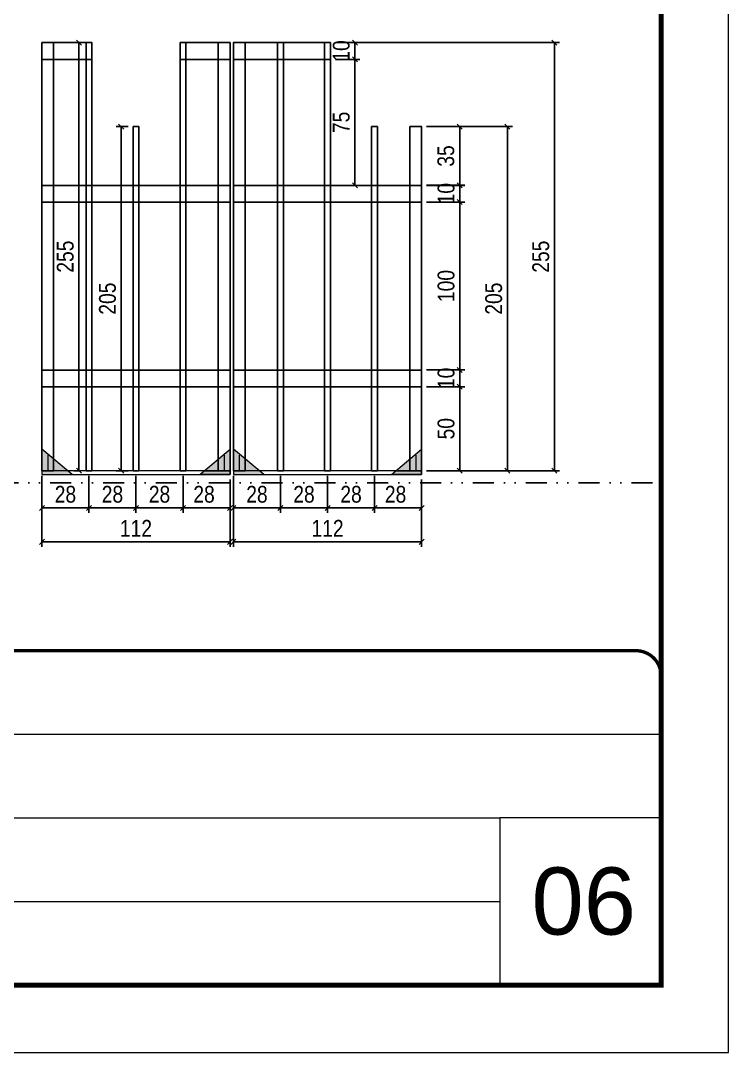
# Model space of a CAD drawing. Extents: x 14400 to 20667, y -21631 to 6985.
# Drawn here: x 17076 to 17497, y 4786 to 5401 of the extents above; entities that cross this region are included whole.
import ezdxf

# ---------------------------------------------------------------- set-up
doc = ezdxf.new("R2010")
doc.units = 0
for name, pattern in [('CONTINUO', [0]), ('DASHED', [0.75, 0.5, -0.25]), ('DIVIDE2', [0.625, 0.25, -0.125, 0, -0.125, 0, -0.125]), ('HIDDEN', [0.375, 0.25, -0.125])]:
    doc.linetypes.add(name, pattern=pattern)
for name, color, linetype, lineweight in [('CARIMBO', 255, 'Continuous', 9), ('Folhas', 255, 'Continuous', 9), ('Madeira', 126, 'Continuous', 18), ('Sarr 2.2x7', 40, 'Continuous', 9), ('SARRAFO DE PRESSAO', 251, 'DASHED', 9)]:
    doc.layers.add(name, color=color, linetype=linetype, lineweight=lineweight)
for name, color, linetype in [('COTA', 241, 'Continuous'), ('Nível', 160, 'Continuous'), ('SARR_2.2x10', 60, 'Continuous'), ('SARR_3.5x7', 81, 'Continuous'), ('SARR_7x7', 40, 'Continuous')]:
    doc.layers.add(name, color=color, linetype=linetype)
doc.styles.add('ARIAL', font='arial.ttf')
doc.styles.add('COTA TECNICA', font='techl___.ttf', dxfattribs={"height": 10})
doc.dimstyles.new('PAINEL', dxfattribs={"dimtxt": 10, "dimasz": 3, "dimexe": 3, "dimexo": 3, "dimgap": 3, "dimtad": 1, "dimdec": 1, "dimzin": 12, "dimdsep": 46, "dimtxsty": 'COTA TECNICA', "dimblk1": 'OBLIQUE', "dimblk2": 'OBLIQUE', "dimsah": 1, "dimcen": 0.9, "dimclrd": 4, "dimclre": 4, "dimclrt": 240, "dimadec": 1, "dimazin": 3, "dimtfac": 1, "dimtdec": 1, "dimtmove": 0, "dimatfit": 3, "dimfxl": 1, "dimtolj": 1, "dimtzin": 12, "dimarcsym": 0})

# ---------------------------------------------------------------- blocks, each defined once
blk = doc.blocks.new('9999999999')
at = {"color": 30, "linetype": 'CONTINUO'}
for p, q in [((98564.56, 34379.64), (99583.98, 34379.64)), ((98564.56, 34329.83), (99487.98, 34329.83)), ((99583.98, 34329.83), (99487.98, 34329.83)), ((99487.98, 34329.83), (99487.98, 34230.21)), ((98564.56, 34280.02), (99487.98, 34280.02))]:
    blk.add_line(p, q, dxfattribs=at)
at = {"color": 30, "linetype": 'CONTINUO', "const_width": 2}
blk.add_lwpolyline([(99583.98, 34230.21), (99583.98, 34414.45, 0.414214), (99568.98, 34429.45), (98228.98, 34429.45, 0.414214), (98213.98, 34414.45), (98213.98, 34245.21, 0.414214), (98228.98, 34230.21), (99583.98, 34230.21)], format="xyb", dxfattribs=at)
at = {"layer": 'Folhas'}
blk.add_lwpolyline([(98138.98, 34190.21), (99623.98, 34190.21), (99623.98, 35240.21), (98138.98, 35240.21)], close=True, dxfattribs=at)
at = {"layer": 'Folhas', "color": 30, "const_width": 3}
blk.add_lwpolyline([(98213.98, 34230.21), (99583.98, 34230.21), (99583.98, 35200.21), (98213.98, 35200.21)], close=True, dxfattribs=at)
blk = doc.blocks.new('_Oblique')
at = {"color": 0, "linetype": 'ByBlock', "lineweight": -2}
blk.add_line((-0.5, -0.5), (0.5, 0.5), dxfattribs=at)
blk = doc.blocks.new('*D604')
at = {"layer": 'COTA', "color": 4, "lineweight": -2, "transparency": 16777216}
for p, q in [((17202.4, 5114.44), (17202.4, 5087.26)), ((17314.4, 5114.44), (17314.4, 5087.26)), ((17314.4, 5090.26), (17202.4, 5090.26))]:
    blk.add_line(p, q, dxfattribs=at)
at = {"layer": 'Defpoints', "color": 0, "transparency": 16777216}
for p in [(17202.4, 5117.44), (17314.4, 5117.44), (17202.4, 5090.26)]:
    blk.add_point(p, dxfattribs=at)
at = {"layer": 'COTA', "color": 4, "lineweight": -2, "transparency": 16777216, "xscale": 3, "yscale": 3, "zscale": 3, "rotation": 180}
blk.add_blockref('_Oblique', (17202.4, 5090.26), dxfattribs=at)
at = {"layer": 'COTA', "color": 4, "lineweight": -2, "transparency": 16777216, "xscale": 3, "yscale": 3, "zscale": 3}
blk.add_blockref('_Oblique', (17314.4, 5090.26), dxfattribs=at)
at = {"layer": 'COTA', "color": 240, "transparency": 16777216, "insert": (17258.4, 5098.32), "char_height": 10, "attachment_point": 5, "style": 'COTA TECNICA'}
blk.add_mtext('\\A1;112', dxfattribs=at)
blk = doc.blocks.new('*D605')
at = {"layer": 'COTA', "color": 4, "lineweight": -2, "transparency": 16777216}
for p, q in [((17202.4, 5129.64), (17202.4, 5107.44)), ((17230.4, 5129.64), (17230.4, 5107.44)), ((17230.4, 5110.44), (17202.4, 5110.44))]:
    blk.add_line(p, q, dxfattribs=at)
at = {"layer": 'Defpoints', "color": 0, "transparency": 16777216}
for p in [(17202.4, 5132.64), (17230.4, 5132.64), (17202.4, 5110.44)]:
    blk.add_point(p, dxfattribs=at)
at = {"layer": 'COTA', "color": 4, "lineweight": -2, "transparency": 16777216, "xscale": 3, "yscale": 3, "zscale": 3, "rotation": 180}
blk.add_blockref('_Oblique', (17202.4, 5110.44), dxfattribs=at)
at = {"layer": 'COTA', "color": 4, "lineweight": -2, "transparency": 16777216, "xscale": 3, "yscale": 3, "zscale": 3}
blk.add_blockref('_Oblique', (17230.4, 5110.44), dxfattribs=at)
at = {"layer": 'COTA', "color": 240, "transparency": 16777216, "insert": (17216.4, 5118.53), "char_height": 10, "attachment_point": 5, "style": 'COTA TECNICA'}
blk.add_mtext('\\A1;28', dxfattribs=at)
blk = doc.blocks.new('*D606')
at = {"layer": 'COTA', "color": 4, "lineweight": -2, "transparency": 16777216}
for p, q in [((17286.4, 5129.64), (17286.4, 5107.44)), ((17314.4, 5127.44), (17314.4, 5107.44)), ((17286.4, 5110.44), (17314.4, 5110.44))]:
    blk.add_line(p, q, dxfattribs=at)
at = {"layer": 'Defpoints', "color": 0, "transparency": 16777216}
for p in [(17286.4, 5132.64), (17314.4, 5130.44), (17314.4, 5110.44)]:
    blk.add_point(p, dxfattribs=at)
at = {"layer": 'COTA', "color": 4, "lineweight": -2, "transparency": 16777216, "xscale": 3, "yscale": 3, "zscale": 3, "rotation": 180}
blk.add_blockref('_Oblique', (17286.4, 5110.44), dxfattribs=at)
at = {"layer": 'COTA', "color": 4, "lineweight": -2, "transparency": 16777216, "xscale": 3, "yscale": 3, "zscale": 3}
blk.add_blockref('_Oblique', (17314.4, 5110.44), dxfattribs=at)
at = {"layer": 'COTA', "color": 240, "transparency": 16777216, "insert": (17298.9, 5118.53), "char_height": 10, "attachment_point": 5, "style": 'COTA TECNICA'}
blk.add_mtext('\\A1;28', dxfattribs=at)
blk = doc.blocks.new('*D607')
at = {"layer": 'COTA', "color": 4, "lineweight": -2, "transparency": 16777216}
for p, q in [((17230.4, 5129.64), (17230.4, 5107.44)), ((17258.4, 5129.64), (17258.4, 5107.44)), ((17230.4, 5110.44), (17258.4, 5110.44))]:
    blk.add_line(p, q, dxfattribs=at)
at = {"layer": 'Defpoints', "color": 0, "transparency": 16777216}
for p in [(17230.4, 5132.64), (17258.4, 5132.64), (17258.4, 5110.44)]:
    blk.add_point(p, dxfattribs=at)
at = {"layer": 'COTA', "color": 4, "lineweight": -2, "transparency": 16777216, "xscale": 3, "yscale": 3, "zscale": 3, "rotation": 180}
blk.add_blockref('_Oblique', (17230.4, 5110.44), dxfattribs=at)
at = {"layer": 'COTA', "color": 4, "lineweight": -2, "transparency": 16777216, "xscale": 3, "yscale": 3, "zscale": 3}
blk.add_blockref('_Oblique', (17258.4, 5110.44), dxfattribs=at)
at = {"layer": 'COTA', "color": 240, "transparency": 16777216, "insert": (17244.4, 5118.53), "char_height": 10, "attachment_point": 5, "style": 'COTA TECNICA'}
blk.add_mtext('\\A1;28', dxfattribs=at)
blk = doc.blocks.new('*D608')
at = {"layer": 'COTA', "color": 4, "lineweight": -2, "transparency": 16777216}
for p, q in [((17317.4, 5182.64), (17340.09, 5182.64)), ((17337.09, 5132.64), (17337.09, 5182.64)), ((17317.4, 5132.64), (17340.09, 5132.64))]:
    blk.add_line(p, q, dxfattribs=at)
at = {"layer": 'Defpoints', "color": 0, "transparency": 16777216}
for p in [(17314.4, 5182.64), (17337.09, 5182.64), (17314.4, 5132.64)]:
    blk.add_point(p, dxfattribs=at)
at = {"layer": 'COTA', "color": 4, "lineweight": -2, "transparency": 16777216, "xscale": 3, "yscale": 3, "zscale": 3}
for p, rotation in [((17337.09, 5182.64), 90), ((17337.09, 5132.64), 270)]:
    blk.add_blockref('_Oblique', p, dxfattribs=dict(at, rotation=rotation))
at = {"layer": 'COTA', "color": 240, "transparency": 16777216, "insert": (17328.98, 5157.64), "char_height": 10, "attachment_point": 5, "rotation": 90, "style": 'COTA TECNICA'}
blk.add_mtext('\\A1;50', dxfattribs=at)
blk = doc.blocks.new('*D609')
at = {"layer": 'COTA', "color": 4, "lineweight": -2, "transparency": 16777216}
for p, q in [((17258.4, 5129.64), (17258.4, 5107.44)), ((17286.4, 5129.64), (17286.4, 5107.44)), ((17258.4, 5110.44), (17286.4, 5110.44))]:
    blk.add_line(p, q, dxfattribs=at)
at = {"layer": 'Defpoints', "color": 0, "transparency": 16777216}
for p in [(17258.4, 5132.64), (17286.4, 5132.64), (17286.4, 5110.44)]:
    blk.add_point(p, dxfattribs=at)
at = {"layer": 'COTA', "color": 4, "lineweight": -2, "transparency": 16777216, "xscale": 3, "yscale": 3, "zscale": 3, "rotation": 180}
blk.add_blockref('_Oblique', (17258.4, 5110.44), dxfattribs=at)
at = {"layer": 'COTA', "color": 4, "lineweight": -2, "transparency": 16777216, "xscale": 3, "yscale": 3, "zscale": 3}
blk.add_blockref('_Oblique', (17286.4, 5110.44), dxfattribs=at)
at = {"layer": 'COTA', "color": 240, "transparency": 16777216, "insert": (17272.4, 5118.53), "char_height": 10, "attachment_point": 5, "style": 'COTA TECNICA'}
blk.add_mtext('\\A1;28', dxfattribs=at)
blk = doc.blocks.new('*D610')
at = {"layer": 'COTA', "color": 4, "lineweight": -2, "transparency": 16777216}
for p, q in [((17317.4, 5192.64), (17340.09, 5192.64)), ((17337.09, 5182.64), (17337.09, 5192.64)), ((17317.4, 5182.64), (17340.09, 5182.64))]:
    blk.add_line(p, q, dxfattribs=at)
at = {"layer": 'Defpoints', "color": 0, "transparency": 16777216}
for p in [(17314.4, 5192.64), (17337.09, 5192.64), (17314.4, 5182.64)]:
    blk.add_point(p, dxfattribs=at)
at = {"layer": 'COTA', "color": 4, "lineweight": -2, "transparency": 16777216, "xscale": 3, "yscale": 3, "zscale": 3}
for p, rotation in [((17337.09, 5192.64), 90), ((17337.09, 5182.64), 270)]:
    blk.add_blockref('_Oblique', p, dxfattribs=dict(at, rotation=rotation))
at = {"layer": 'COTA', "color": 240, "transparency": 16777216, "insert": (17328.99, 5187.64), "char_height": 10, "attachment_point": 5, "rotation": 90, "style": 'COTA TECNICA'}
blk.add_mtext('\\A1;10', dxfattribs=at)
blk = doc.blocks.new('*D611')
at = {"layer": 'COTA', "color": 4, "lineweight": -2, "transparency": 16777216}
for p, q in [((17317.4, 5292.64), (17340.09, 5292.64)), ((17337.09, 5192.64), (17337.09, 5292.64)), ((17317.4, 5192.64), (17340.09, 5192.64))]:
    blk.add_line(p, q, dxfattribs=at)
at = {"layer": 'Defpoints', "color": 0, "transparency": 16777216}
for p in [(17314.4, 5292.64), (17337.09, 5292.64), (17314.4, 5192.64)]:
    blk.add_point(p, dxfattribs=at)
at = {"layer": 'COTA', "color": 4, "lineweight": -2, "transparency": 16777216, "xscale": 3, "yscale": 3, "zscale": 3}
for p, rotation in [((17337.09, 5292.64), 90), ((17337.09, 5192.64), 270)]:
    blk.add_blockref('_Oblique', p, dxfattribs=dict(at, rotation=rotation))
at = {"layer": 'COTA', "color": 240, "transparency": 16777216, "insert": (17328.99, 5242.64), "char_height": 10, "attachment_point": 5, "rotation": 90, "style": 'COTA TECNICA'}
blk.add_mtext('\\A1;100', dxfattribs=at)
blk = doc.blocks.new('*D612')
at = {"layer": 'COTA', "color": 4, "lineweight": -2, "transparency": 16777216}
for p, q in [((17317.4, 5302.64), (17340.09, 5302.64)), ((17337.09, 5292.64), (17337.09, 5302.64)), ((17317.4, 5292.64), (17340.09, 5292.64))]:
    blk.add_line(p, q, dxfattribs=at)
at = {"layer": 'Defpoints', "color": 0, "transparency": 16777216}
for p in [(17314.4, 5302.64), (17337.09, 5302.64), (17314.4, 5292.64)]:
    blk.add_point(p, dxfattribs=at)
at = {"layer": 'COTA', "color": 4, "lineweight": -2, "transparency": 16777216, "xscale": 3, "yscale": 3, "zscale": 3}
for p, rotation in [((17337.09, 5302.64), 90), ((17337.09, 5292.64), 270)]:
    blk.add_blockref('_Oblique', p, dxfattribs=dict(at, rotation=rotation))
at = {"layer": 'COTA', "color": 240, "transparency": 16777216, "insert": (17328.99, 5297.64), "char_height": 10, "attachment_point": 5, "rotation": 90, "style": 'COTA TECNICA'}
blk.add_mtext('\\A1;10', dxfattribs=at)
blk = doc.blocks.new('*D613')
at = {"layer": 'COTA', "color": 4, "lineweight": -2, "transparency": 16777216}
for p, q in [((17088.4, 5114.44), (17088.4, 5087.26)), ((17200.4, 5114.44), (17200.4, 5087.26)), ((17200.4, 5090.26), (17088.4, 5090.26))]:
    blk.add_line(p, q, dxfattribs=at)
at = {"layer": 'Defpoints', "color": 0, "transparency": 16777216}
for p in [(17088.4, 5117.44), (17200.4, 5117.44), (17088.4, 5090.26)]:
    blk.add_point(p, dxfattribs=at)
at = {"layer": 'COTA', "color": 4, "lineweight": -2, "transparency": 16777216, "xscale": 3, "yscale": 3, "zscale": 3, "rotation": 180}
blk.add_blockref('_Oblique', (17088.4, 5090.26), dxfattribs=at)
at = {"layer": 'COTA', "color": 4, "lineweight": -2, "transparency": 16777216, "xscale": 3, "yscale": 3, "zscale": 3}
blk.add_blockref('_Oblique', (17200.4, 5090.26), dxfattribs=at)
at = {"layer": 'COTA', "color": 240, "transparency": 16777216, "insert": (17144.4, 5098.32), "char_height": 10, "attachment_point": 5, "style": 'COTA TECNICA'}
blk.add_mtext('\\A1;112', dxfattribs=at)
blk = doc.blocks.new('*D614')
at = {"layer": 'COTA', "color": 4, "lineweight": -2, "transparency": 16777216}
for p, q in [((17088.4, 5129.64), (17088.4, 5107.44)), ((17116.4, 5129.64), (17116.4, 5107.44)), ((17116.4, 5110.44), (17088.4, 5110.44))]:
    blk.add_line(p, q, dxfattribs=at)
at = {"layer": 'Defpoints', "color": 0, "transparency": 16777216}
for p in [(17088.4, 5132.64), (17116.4, 5132.64), (17088.4, 5110.44)]:
    blk.add_point(p, dxfattribs=at)
at = {"layer": 'COTA', "color": 4, "lineweight": -2, "transparency": 16777216, "xscale": 3, "yscale": 3, "zscale": 3, "rotation": 180}
blk.add_blockref('_Oblique', (17088.4, 5110.44), dxfattribs=at)
at = {"layer": 'COTA', "color": 4, "lineweight": -2, "transparency": 16777216, "xscale": 3, "yscale": 3, "zscale": 3}
blk.add_blockref('_Oblique', (17116.4, 5110.44), dxfattribs=at)
at = {"layer": 'COTA', "color": 240, "transparency": 16777216, "insert": (17102.4, 5118.53), "char_height": 10, "attachment_point": 5, "style": 'COTA TECNICA'}
blk.add_mtext('\\A1;28', dxfattribs=at)
blk = doc.blocks.new('*D615')
at = {"layer": 'COTA', "color": 4, "lineweight": -2, "transparency": 16777216}
for p, q in [((17172.4, 5129.64), (17172.4, 5107.44)), ((17200.4, 5127.44), (17200.4, 5107.44)), ((17172.4, 5110.44), (17200.4, 5110.44))]:
    blk.add_line(p, q, dxfattribs=at)
at = {"layer": 'Defpoints', "color": 0, "transparency": 16777216}
for p in [(17172.4, 5132.64), (17200.4, 5130.44), (17200.4, 5110.44)]:
    blk.add_point(p, dxfattribs=at)
at = {"layer": 'COTA', "color": 4, "lineweight": -2, "transparency": 16777216, "xscale": 3, "yscale": 3, "zscale": 3, "rotation": 180}
blk.add_blockref('_Oblique', (17172.4, 5110.44), dxfattribs=at)
at = {"layer": 'COTA', "color": 4, "lineweight": -2, "transparency": 16777216, "xscale": 3, "yscale": 3, "zscale": 3}
blk.add_blockref('_Oblique', (17200.4, 5110.44), dxfattribs=at)
at = {"layer": 'COTA', "color": 240, "transparency": 16777216, "insert": (17184.9, 5118.53), "char_height": 10, "attachment_point": 5, "style": 'COTA TECNICA'}
blk.add_mtext('\\A1;28', dxfattribs=at)
blk = doc.blocks.new('*D616')
at = {"layer": 'COTA', "color": 4, "lineweight": -2, "transparency": 16777216}
for p, q in [((17116.4, 5129.64), (17116.4, 5107.44)), ((17144.4, 5129.64), (17144.4, 5107.44)), ((17116.4, 5110.44), (17144.4, 5110.44))]:
    blk.add_line(p, q, dxfattribs=at)
at = {"layer": 'Defpoints', "color": 0, "transparency": 16777216}
for p in [(17116.4, 5132.64), (17144.4, 5132.64), (17144.4, 5110.44)]:
    blk.add_point(p, dxfattribs=at)
at = {"layer": 'COTA', "color": 4, "lineweight": -2, "transparency": 16777216, "xscale": 3, "yscale": 3, "zscale": 3, "rotation": 180}
blk.add_blockref('_Oblique', (17116.4, 5110.44), dxfattribs=at)
at = {"layer": 'COTA', "color": 4, "lineweight": -2, "transparency": 16777216, "xscale": 3, "yscale": 3, "zscale": 3}
blk.add_blockref('_Oblique', (17144.4, 5110.44), dxfattribs=at)
at = {"layer": 'COTA', "color": 240, "transparency": 16777216, "insert": (17130.4, 5118.53), "char_height": 10, "attachment_point": 5, "style": 'COTA TECNICA'}
blk.add_mtext('\\A1;28', dxfattribs=at)
blk = doc.blocks.new('*D617')
at = {"layer": 'COTA', "color": 4, "lineweight": -2, "transparency": 16777216}
for p, q in [((17144.4, 5129.64), (17144.4, 5107.44)), ((17172.4, 5129.64), (17172.4, 5107.44)), ((17144.4, 5110.44), (17172.4, 5110.44))]:
    blk.add_line(p, q, dxfattribs=at)
at = {"layer": 'Defpoints', "color": 0, "transparency": 16777216}
for p in [(17144.4, 5132.64), (17172.4, 5132.64), (17172.4, 5110.44)]:
    blk.add_point(p, dxfattribs=at)
at = {"layer": 'COTA', "color": 4, "lineweight": -2, "transparency": 16777216, "xscale": 3, "yscale": 3, "zscale": 3, "rotation": 180}
blk.add_blockref('_Oblique', (17144.4, 5110.44), dxfattribs=at)
at = {"layer": 'COTA', "color": 4, "lineweight": -2, "transparency": 16777216, "xscale": 3, "yscale": 3, "zscale": 3}
blk.add_blockref('_Oblique', (17172.4, 5110.44), dxfattribs=at)
at = {"layer": 'COTA', "color": 240, "transparency": 16777216, "insert": (17158.4, 5118.53), "char_height": 10, "attachment_point": 5, "style": 'COTA TECNICA'}
blk.add_mtext('\\A1;28', dxfattribs=at)
blk = doc.blocks.new('*D618')
at = {"layer": 'COTA', "color": 4, "lineweight": -2, "transparency": 16777216}
for p, q in [((17111.65, 5387.64), (17107.46, 5387.64)), ((17110.46, 5387.64), (17110.46, 5132.64)), ((17111.65, 5132.64), (17107.46, 5132.64))]:
    blk.add_line(p, q, dxfattribs=at)
at = {"layer": 'Defpoints', "color": 0, "transparency": 16777216}
for p in [(17114.65, 5387.64), (17110.46, 5132.64), (17114.65, 5132.64)]:
    blk.add_point(p, dxfattribs=at)
at = {"layer": 'COTA', "color": 4, "lineweight": -2, "transparency": 16777216, "xscale": 3, "yscale": 3, "zscale": 3}
for p, rotation in [((17110.46, 5387.64), 90), ((17110.46, 5132.64), 270)]:
    blk.add_blockref('_Oblique', p, dxfattribs=dict(at, rotation=rotation))
at = {"layer": 'COTA', "color": 240, "transparency": 16777216, "insert": (17102.35, 5260.14), "char_height": 10, "attachment_point": 5, "rotation": 90, "style": 'COTA TECNICA'}
blk.add_mtext('\\A1;255', dxfattribs=at)
blk = doc.blocks.new('*D619')
at = {"layer": 'COTA', "color": 4, "lineweight": -2, "transparency": 16777216}
for p, q in [((17317.4, 5337.6), (17368.45, 5337.6)), ((17365.45, 5132.64), (17365.45, 5337.6)), ((17317.4, 5132.64), (17368.45, 5132.64))]:
    blk.add_line(p, q, dxfattribs=at)
at = {"layer": 'Defpoints', "color": 0, "transparency": 16777216}
for p in [(17314.4, 5337.6), (17365.45, 5337.6), (17314.4, 5132.64)]:
    blk.add_point(p, dxfattribs=at)
at = {"layer": 'COTA', "color": 4, "lineweight": -2, "transparency": 16777216, "xscale": 3, "yscale": 3, "zscale": 3}
for p, rotation in [((17365.45, 5337.6), 90), ((17365.45, 5132.64), 270)]:
    blk.add_blockref('_Oblique', p, dxfattribs=dict(at, rotation=rotation))
at = {"layer": 'COTA', "color": 240, "transparency": 16777216, "insert": (17357.34, 5235.12), "char_height": 10, "attachment_point": 5, "rotation": 90, "style": 'COTA TECNICA'}
blk.add_mtext('\\A1;205', dxfattribs=at)
blk = doc.blocks.new('*D638')
at = {"layer": 'COTA', "color": 4, "lineweight": -2, "transparency": 16777216}
for p, q in [((17263.15, 5377.6), (17277.71, 5377.6)), ((17274.71, 5302.6), (17274.71, 5377.6)), ((17263.15, 5302.6), (17277.71, 5302.6))]:
    blk.add_line(p, q, dxfattribs=at)
at = {"layer": 'Defpoints', "color": 0, "transparency": 16777216}
for p in [(17260.15, 5377.6), (17274.71, 5377.6), (17260.15, 5302.6)]:
    blk.add_point(p, dxfattribs=at)
at = {"layer": 'COTA', "color": 4, "lineweight": -2, "transparency": 16777216, "xscale": 3, "yscale": 3, "zscale": 3}
for p, rotation in [((17274.71, 5377.6), 90), ((17274.71, 5302.6), 270)]:
    blk.add_blockref('_Oblique', p, dxfattribs=dict(at, rotation=rotation))
at = {"layer": 'COTA', "color": 240, "transparency": 16777216, "insert": (17266.6, 5340.1), "char_height": 10, "attachment_point": 5, "rotation": 90, "style": 'COTA TECNICA'}
blk.add_mtext('\\A1;75', dxfattribs=at)
blk = doc.blocks.new('*D620')
at = {"layer": 'COTA', "color": 4, "lineweight": -2, "transparency": 16777216}
for p, q in [((17139.65, 5337.6), (17132.57, 5337.6)), ((17135.57, 5337.6), (17135.57, 5132.64)), ((17139.65, 5132.64), (17132.57, 5132.64))]:
    blk.add_line(p, q, dxfattribs=at)
at = {"layer": 'Defpoints', "color": 0, "transparency": 16777216}
for p in [(17142.65, 5337.6), (17135.57, 5132.64), (17142.65, 5132.64)]:
    blk.add_point(p, dxfattribs=at)
at = {"layer": 'COTA', "color": 4, "lineweight": -2, "transparency": 16777216, "xscale": 3, "yscale": 3, "zscale": 3}
for p, rotation in [((17135.57, 5337.6), 90), ((17135.57, 5132.64), 270)]:
    blk.add_blockref('_Oblique', p, dxfattribs=dict(at, rotation=rotation))
at = {"layer": 'COTA', "color": 240, "transparency": 16777216, "insert": (17127.46, 5235.12), "char_height": 10, "attachment_point": 5, "rotation": 90, "style": 'COTA TECNICA'}
blk.add_mtext('\\A1;205', dxfattribs=at)
blk = doc.blocks.new('*D621')
at = {"layer": 'COTA', "color": 4, "lineweight": -2, "transparency": 16777216}
for p, q in [((17263.15, 5387.64), (17277.71, 5387.64)), ((17274.71, 5377.64), (17274.71, 5387.64)), ((17263.15, 5377.64), (17277.71, 5377.64))]:
    blk.add_line(p, q, dxfattribs=at)
at = {"layer": 'Defpoints', "color": 0, "transparency": 16777216}
for p in [(17260.15, 5387.64), (17274.71, 5387.64), (17260.15, 5377.64)]:
    blk.add_point(p, dxfattribs=at)
at = {"layer": 'COTA', "color": 4, "lineweight": -2, "transparency": 16777216, "xscale": 3, "yscale": 3, "zscale": 3}
for p, rotation in [((17274.71, 5387.64), 90), ((17274.71, 5377.64), 270)]:
    blk.add_blockref('_Oblique', p, dxfattribs=dict(at, rotation=rotation))
at = {"layer": 'COTA', "color": 240, "transparency": 16777216, "insert": (17266.6, 5382.64), "char_height": 10, "attachment_point": 5, "rotation": 90, "style": 'COTA TECNICA'}
blk.add_mtext('\\A1;10', dxfattribs=at)
blk = doc.blocks.new('*D954')
at = {"layer": 'COTA', "color": 4, "lineweight": -2, "transparency": 16777216}
for p, q in [((17317.4, 5337.6), (17340.09, 5337.6)), ((17337.09, 5302.6), (17337.09, 5337.6)), ((17317.4, 5302.6), (17340.09, 5302.6))]:
    blk.add_line(p, q, dxfattribs=at)
at = {"layer": 'Defpoints', "color": 0, "transparency": 16777216}
for p in [(17314.4, 5337.6), (17337.09, 5337.6), (17314.4, 5302.6)]:
    blk.add_point(p, dxfattribs=at)
at = {"layer": 'COTA', "color": 4, "lineweight": -2, "transparency": 16777216, "xscale": 3, "yscale": 3, "zscale": 3}
for p, rotation in [((17337.09, 5337.6), 90), ((17337.09, 5302.6), 270)]:
    blk.add_blockref('_Oblique', p, dxfattribs=dict(at, rotation=rotation))
at = {"layer": 'COTA', "color": 240, "transparency": 16777216, "insert": (17328.87, 5320.1), "char_height": 10, "attachment_point": 5, "rotation": 90, "style": 'COTA TECNICA'}
blk.add_mtext('\\A1;35', dxfattribs=at)
blk = doc.blocks.new('*D955')
at = {"layer": 'COTA', "color": 4, "lineweight": -2, "transparency": 16777216}
for p, q in [((17263.15, 5387.6), (17396.48, 5387.6)), ((17393.48, 5132.64), (17393.48, 5387.6)), ((17317.4, 5132.64), (17396.48, 5132.64))]:
    blk.add_line(p, q, dxfattribs=at)
at = {"layer": 'Defpoints', "color": 0, "transparency": 16777216}
for p in [(17260.15, 5387.6), (17393.48, 5387.6), (17314.4, 5132.64)]:
    blk.add_point(p, dxfattribs=at)
at = {"layer": 'COTA', "color": 4, "lineweight": -2, "transparency": 16777216, "xscale": 3, "yscale": 3, "zscale": 3}
for p, rotation in [((17393.48, 5387.6), 90), ((17393.48, 5132.64), 270)]:
    blk.add_blockref('_Oblique', p, dxfattribs=dict(at, rotation=rotation))
at = {"layer": 'COTA', "color": 240, "transparency": 16777216, "insert": (17385.37, 5260.12), "char_height": 10, "attachment_point": 5, "rotation": 90, "style": 'COTA TECNICA'}
blk.add_mtext('\\A1;255', dxfattribs=at)

msp = doc.modelspace()

# ---------------------------------------------------------------- hatches: boundary and pattern name
at = {"layer": 'Madeira'}
h = msp.add_hatch(color=252, dxfattribs=at)
h.dxf.hatch_style = 2
h.paths.add_polyline_path([(17088.4, 5145.44), (17088.4, 5130.44), (17106.4, 5130.44)])
h = msp.add_hatch(color=252, dxfattribs=at)
h.dxf.hatch_style = 2
h.paths.add_polyline_path([(17200.4, 5145.44), (17200.4, 5130.44), (17182.4, 5130.44)])
h = msp.add_hatch(color=252, dxfattribs=at)
h.dxf.hatch_style = 2
h.paths.add_polyline_path([(17202.4, 5145.44), (17202.4, 5130.44), (17220.4, 5130.44)])
h = msp.add_hatch(color=252, dxfattribs=at)
h.dxf.hatch_style = 2
h.paths.add_polyline_path([(17314.4, 5145.44), (17314.4, 5130.44), (17296.4, 5130.44)])

# ---------------------------------------------------------------- linework, layer by layer
at = {"layer": 'Madeira', "color": 1, "linetype": 'HIDDEN'}
for p, q in [((17091.9, 5141.94), (17091.9, 5132.64)), ((17091.9, 5141.94), (17091.9, 5132.64)), ((17095.4, 5138.43), (17095.4, 5132.64)), ((17196.9, 5141.94), (17196.9, 5132.64)), ((17196.9, 5141.94), (17196.9, 5132.64)), ((17205.9, 5141.94), (17205.9, 5132.64)), ((17205.9, 5141.94), (17205.9, 5132.64)), ((17209.4, 5138.43), (17209.4, 5132.64)), ((17310.9, 5141.94), (17310.9, 5132.64)), ((17310.9, 5141.94), (17310.9, 5132.64)), ((17098.23, 5132.64), (17088.4, 5132.64)), ((17098.23, 5132.64), (17088.4, 5132.64)), ((17104.2, 5132.64), (17088.4, 5132.64)), ((17184.6, 5132.64), (17200.4, 5132.64)), ((17190.56, 5132.64), (17200.4, 5132.64)), ((17190.56, 5132.64), (17200.4, 5132.64)), ((17212.23, 5132.64), (17202.4, 5132.64)), ((17212.23, 5132.64), (17202.4, 5132.64)), ((17218.2, 5132.64), (17202.4, 5132.64)), ((17298.6, 5132.64), (17314.4, 5132.64)), ((17304.56, 5132.64), (17314.4, 5132.64)), ((17304.56, 5132.64), (17314.4, 5132.64))]:
    msp.add_line(p, q, dxfattribs=at)
at = {"layer": 'Madeira'}
for p, q in [((17088.4, 5132.64), (17088.4, 5130.44)), ((17088.4, 5132.64), (17088.4, 5130.44)), ((17088.4, 5132.64), (17088.4, 5130.44)), ((17202.4, 5132.64), (17202.4, 5130.44)), ((17202.4, 5132.64), (17202.4, 5130.44)), ((17202.4, 5132.64), (17202.4, 5130.44))]:
    msp.add_line(p, q, dxfattribs=at)
at = {"layer": 'Madeira', "color": 0}
for points in [[(17088.4, 5145.44), (17088.4, 5130.44), (17106.4, 5130.44), (17088.4, 5145.44)], [(17200.4, 5145.44), (17200.4, 5130.44), (17182.4, 5130.44), (17200.4, 5145.44)], [(17202.4, 5145.44), (17202.4, 5130.44), (17220.4, 5130.44), (17202.4, 5145.44)], [(17314.4, 5145.44), (17314.4, 5130.44), (17296.4, 5130.44), (17314.4, 5145.44)]]:
    msp.add_lwpolyline(points, dxfattribs=at)
at = {"layer": 'Nível', "color": 4, "linetype": 'DIVIDE2', "ltscale": 50}
msp.add_line((16086.97, 5125.44), (17456.97, 5125.44), dxfattribs=at)
at = {"layer": 'Sarr 2.2x7'}
for points in [[(17200.4, 5132.64), (17088.4, 5132.64), (17088.4, 5130.44), (17200.4, 5130.44)], [(17314.4, 5132.64), (17202.4, 5132.64), (17202.4, 5130.44), (17314.4, 5130.44)]]:
    msp.add_lwpolyline(points, close=True, dxfattribs=at)
at = {"layer": 'SARR_2.2x10'}
for points in [[(17088.4, 5387.63), (17118.15, 5387.63), (17118.15, 5377.63), (17088.4, 5377.63)], [(17170.65, 5387.6), (17200.4, 5387.6), (17200.4, 5377.6), (17170.65, 5377.6)], [(17202.4, 5387.6), (17260.15, 5387.6), (17260.15, 5377.6), (17202.4, 5377.6)], [(17088.4, 5302.6), (17200.4, 5302.6), (17200.4, 5292.6), (17088.4, 5292.6)], [(17202.4, 5302.6), (17314.4, 5302.6), (17314.4, 5292.6), (17202.4, 5292.6)], [(17088.4, 5192.6), (17200.4, 5192.6), (17200.4, 5182.6), (17088.4, 5182.6)], [(17202.4, 5192.6), (17314.4, 5192.6), (17314.4, 5182.6), (17202.4, 5182.6)]]:
    msp.add_lwpolyline(points, close=True, dxfattribs=at)
at = {"layer": 'SARR_3.5x7'}
for p, q in [((17114.65, 5132.64), (17114.65, 5387.63)), ((17114.65, 5387.63), (17116.4, 5387.63)), ((17118.15, 5387.63), (17116.4, 5387.63)), ((17118.15, 5132.64), (17118.15, 5387.63)), ((17170.65, 5132.64), (17170.65, 5387.6)), ((17170.65, 5387.6), (17172.4, 5387.6)), ((17174.15, 5387.6), (17172.4, 5387.6)), ((17174.15, 5132.64), (17174.15, 5387.6)), ((17228.65, 5132.64), (17228.65, 5387.6)), ((17228.65, 5387.6), (17230.4, 5387.6)), ((17232.15, 5387.6), (17230.4, 5387.6)), ((17232.15, 5132.64), (17232.15, 5387.6)), ((17256.65, 5132.64), (17256.65, 5387.6)), ((17256.65, 5387.6), (17258.4, 5387.6)), ((17260.15, 5387.6), (17258.4, 5387.6)), ((17260.15, 5132.64), (17260.15, 5387.6)), ((17142.65, 5132.64), (17142.65, 5337.6)), ((17142.65, 5337.6), (17144.4, 5337.6)), ((17146.15, 5337.6), (17144.4, 5337.6)), ((17146.15, 5132.64), (17146.15, 5337.6)), ((17284.65, 5132.64), (17284.65, 5337.6)), ((17284.65, 5337.6), (17286.4, 5337.6)), ((17288.15, 5337.6), (17286.4, 5337.6)), ((17288.15, 5132.64), (17288.15, 5337.6)), ((17114.65, 5132.64), (17116.4, 5132.64)), ((17118.15, 5132.64), (17116.4, 5132.64)), ((17142.65, 5132.64), (17144.4, 5132.64)), ((17146.15, 5132.64), (17144.4, 5132.64)), ((17170.65, 5132.64), (17172.4, 5132.64)), ((17174.15, 5132.64), (17172.4, 5132.64)), ((17228.65, 5132.64), (17230.4, 5132.64)), ((17232.15, 5132.64), (17230.4, 5132.64)), ((17256.65, 5132.64), (17258.4, 5132.64)), ((17260.15, 5132.64), (17258.4, 5132.64)), ((17284.65, 5132.64), (17286.4, 5132.64)), ((17288.15, 5132.64), (17286.4, 5132.64))]:
    msp.add_line(p, q, dxfattribs=at)
at = {"layer": 'SARR_7x7'}
for points in [[(17088.4, 5132.64), (17095.4, 5132.64), (17095.4, 5387.63), (17088.4, 5387.63)], [(17193.4, 5132.64), (17200.4, 5132.64), (17200.4, 5387.6), (17193.4, 5387.6)], [(17202.4, 5132.64), (17209.4, 5132.64), (17209.4, 5387.6), (17202.4, 5387.6)], [(17307.4, 5132.64), (17314.4, 5132.64), (17314.4, 5337.6), (17307.4, 5337.6)]]:
    msp.add_lwpolyline(points, close=True, dxfattribs=at)

# ---------------------------------------------------------------- block references
at = {"layer": 'SARRAFO DE PRESSAO', "color": 6, "linetype": 'ByBlock'}
msp.add_blockref('9999999999', (-82127.01, -29404.05), dxfattribs=at)

# ---------------------------------------------------------------- texts
at = {"layer": 'CARIMBO', "style": 'ARIAL'}
msp.add_text('06', height=40, dxfattribs=at).set_placement((17379.83, 4856.3))

# ---------------------------------------------------------------- dimensions: what is measured, and where the dimension line sits
at = {"layer": 'COTA'}
for base, p1, p2, picture, middle in [((17274.71, 5387.63), (17260.15, 5377.63), (17260.15, 5387.63), '*D621', (17274.71, 5382.64)), ((17337.09, 5302.64), (17314.4, 5292.64), (17314.4, 5302.64), '*D612', (17337.09, 5297.64)), ((17337.09, 5192.64), (17314.4, 5182.64), (17314.4, 5192.64), '*D610', (17337.09, 5187.64))]:
    dim = msp.add_linear_dim(base=base, p1=p1, p2=p2, angle=90, dimstyle='PAINEL', override={"dimtmove": 1}, dxfattribs=at)
    dim.commit()
    dim.dimension.update_dxf_attribs({"geometry": picture, "text_midpoint": middle, "dimtype": 160})
for base, p1, p2, angle, picture, middle in [((17110.46, 5132.64), (17114.65, 5387.63), (17114.65, 5132.64), 90, '*D618', (17102.35, 5260.14)), ((17337.09, 5292.64), (17314.4, 5192.64), (17314.4, 5292.64), 90, '*D611', (17328.99, 5242.64)), ((17337.09, 5182.64), (17314.4, 5132.64), (17314.4, 5182.64), 90, '*D608', (17328.98, 5157.64)), ((17088.4, 5110.44), (17116.4, 5132.64), (17088.4, 5132.64), 180, '*D614', (17102.4, 5118.53)), ((17202.4, 5110.44), (17230.4, 5132.64), (17202.4, 5132.64), 180, '*D605', (17216.4, 5118.53)), ((17088.4, 5090.26), (17200.4, 5117.44), (17088.4, 5117.44), 180, '*D613', (17144.4, 5098.32)), ((17202.4, 5090.26), (17314.4, 5117.44), (17202.4, 5117.44), 180, '*D604', (17258.4, 5098.32))]:
    dim = msp.add_linear_dim(base=base, p1=p1, p2=p2, angle=angle, dimstyle='PAINEL', override={"dimtmove": 1}, dxfattribs=at)
    dim.commit()
    dim.dimension.update_dxf_attribs({"geometry": picture, "text_midpoint": middle})
for base, p1, p2, picture, middle in [((17393.48, 5387.6), (17314.4, 5132.64), (17260.15, 5387.6), '*D955', (17385.37, 5260.12)), ((17274.71, 5377.6), (17260.15, 5302.6), (17260.15, 5377.6), '*D638', (17266.6, 5340.1)), ((17135.57, 5132.64), (17142.65, 5337.6), (17142.65, 5132.64), '*D620', (17127.46, 5235.12)), ((17365.45, 5337.6), (17314.4, 5132.64), (17314.4, 5337.6), '*D619', (17357.34, 5235.12)), ((17337.09, 5337.6), (17314.4, 5302.6), (17314.4, 5337.6), '*D954', (17328.87, 5320.1))]:
    dim = msp.add_linear_dim(base=base, p1=p1, p2=p2, angle=90, dimstyle='PAINEL', dxfattribs=at)
    dim.commit()
    dim.dimension.update_dxf_attribs({"geometry": picture, "text_midpoint": middle})
for base, p1, p2, picture, middle in [((17144.4, 5110.44), (17116.4, 5132.64), (17144.4, 5132.64), '*D616', (17130.4, 5118.53)), ((17172.4, 5110.44), (17144.4, 5132.64), (17172.4, 5132.64), '*D617', (17158.4, 5118.53)), ((17258.4, 5110.44), (17230.4, 5132.64), (17258.4, 5132.64), '*D607', (17244.4, 5118.53)), ((17286.4, 5110.44), (17258.4, 5132.64), (17286.4, 5132.64), '*D609', (17272.4, 5118.53))]:
    dim = msp.add_linear_dim(base=base, p1=p1, p2=p2, dimstyle='PAINEL', override={"dimtmove": 1}, dxfattribs=at)
    dim.commit()
    dim.dimension.update_dxf_attribs({"geometry": picture, "text_midpoint": middle})
for base, p1, p2, picture, middle in [((17200.4, 5110.44), (17172.4, 5132.64), (17200.4, 5130.44), '*D615', (17184.9, 5110.44)), ((17314.4, 5110.44), (17286.4, 5132.64), (17314.4, 5130.44), '*D606', (17298.9, 5110.44))]:
    dim = msp.add_linear_dim(base=base, p1=p1, p2=p2, dimstyle='PAINEL', override={"dimtmove": 1}, dxfattribs=at)
    dim.commit()
    dim.dimension.update_dxf_attribs({"geometry": picture, "text_midpoint": middle, "dimtype": 160})

doc.saveas('drawing.dxf')
